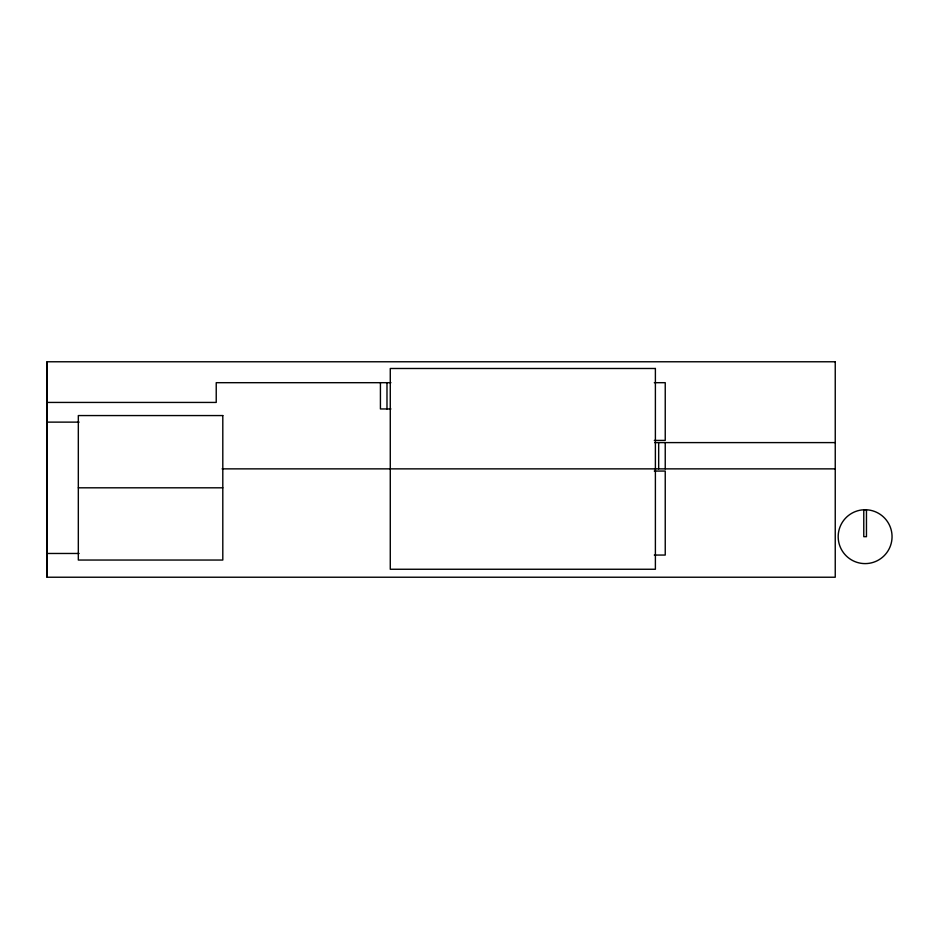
<?xml version="1.0" encoding="UTF-8"?>
<svg xmlns="http://www.w3.org/2000/svg" width="939" height="939" viewBox="0 0 939 939"><rect width="100%" height="100%" fill="white"/><g stroke="black" fill="none" stroke-linecap="round" stroke-linejoin="round"><path stroke-width="1.41" d="M390.929 382.689L216.228 382.689L216.228 402.432L46.95 402.432M654.295 382.689L665.235 382.689L665.235 440.414L654.295 440.414M390.929 408.958L380.424 408.958L380.424 382.689M47.185 422.127L79.087 422.127M654.729 442.598L835.241 442.598M222.097 468.866L835.241 468.866M654.295 471.061L665.235 471.061L665.235 555.055L654.295 555.055M78.324 487.811L222.801 487.811M47.185 553.47L79.087 553.47M866.462 509.83L866.462 536.674L863.774 536.674L863.774 509.83M665.235 442.598L665.235 468.866M658.673 442.598L658.673 468.866M386.985 382.689L386.985 408.958M47.185 361.773L47.185 577.227M865.112 509.748L861.603 509.971A26.938 26.938 0 0 0 842.4 551.146A26.938 26.938 0 0 0 887.836 551.146A26.938 26.938 0 0 0 868.634 509.971L865.112 509.748M835.241 361.773L46.95 361.773L46.95 577.227L835.241 577.227L835.241 361.773M655.387 368.487L390.272 368.487L390.272 569.257L655.387 569.257L655.387 368.487M222.801 415.566L78.324 415.566L78.324 560.043L222.801 560.043L222.801 415.566"/></g></svg>
